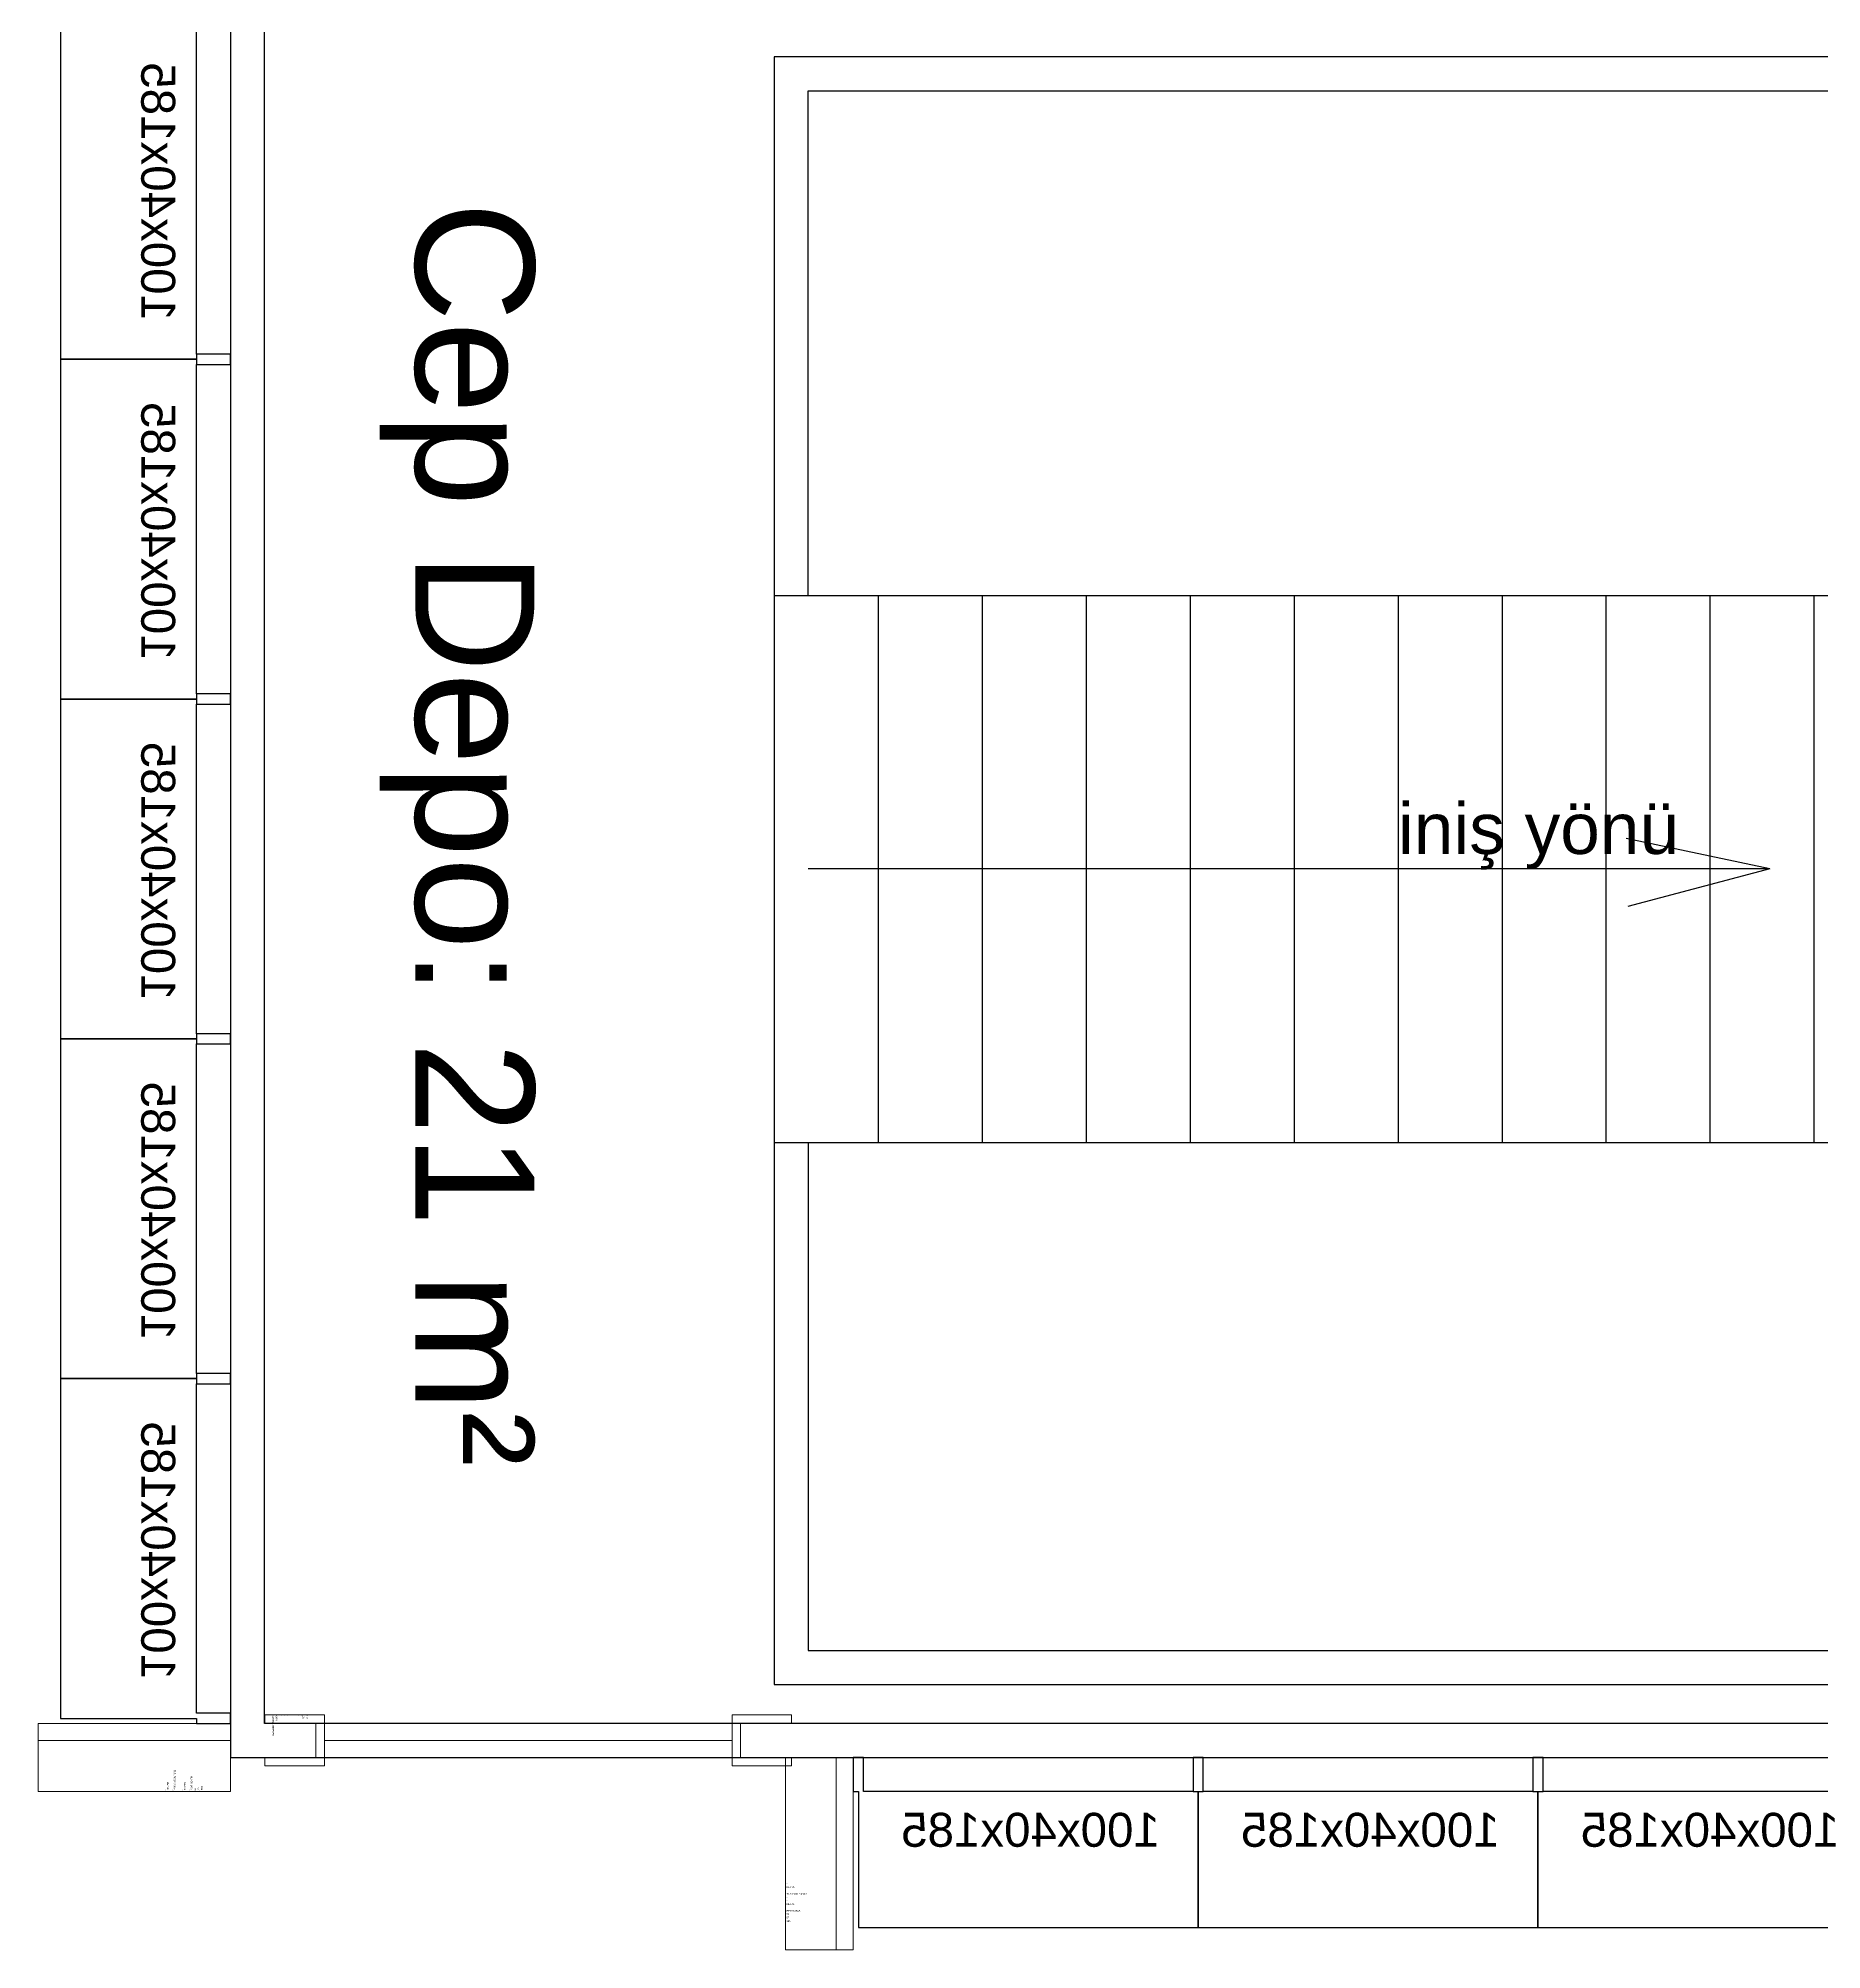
# Model space of a CAD drawing. Extents: x 2698 to 184165, y 3805 to 33846.
# Drawn here: x 164183 to 164708, y 30335 to 30898 of the extents above; entities that cross this region are included whole.
import ezdxf
from ezdxf.enums import TextEntityAlignment as Align

# ---------------------------------------------------------------- set-up
doc = ezdxf.new("R2010")
doc.units = 0
doc.header["$LTSCALE"] = 2
doc.layers.get('0').update_dxf_attribs({"color": 252, "linetype": 'CONTINUOUS'})
doc.layers.add('_MCA-0-MIM', color=252, linetype='CONTINUOUS', lineweight=18)
for name, color, linetype in [('Alçıpan', 252, 'CONTINUOUS'), ('Merdiven & Saft', 252, 'CONTINUOUS'), ('mjet yazı', 252, 'CONTINUOUS'), ('Planogram', 252, 'CONTINUOUS'), ('reyon100', 252, 'CONTINUOUS')]:
    doc.layers.add(name, color=color, linetype=linetype)
doc.styles.add('antet 2', font='arial.ttf')
doc.styles.get("Standard").update_dxf_attribs({"font": 'arial.ttf'})
doc.styles.add('Text Of Place', font='swissl.ttf', dxfattribs={"height": 50})

# ---------------------------------------------------------------- blocks, each defined once
blk = doc.blocks.new('Pvc Sabit Perde')
at = {"elevation": 0}
for points in [[(20379.82, -1049.02), (20364.82, -1049.02), (20364.82, -1051.52), (20382.32, -1051.52), (20382.32, -1036.52), (20364.82, -1036.52), (20364.82, -1039.02), (20379.82, -1039.02)], [(20504.82, -1039.02), (20519.82, -1039.02), (20519.82, -1036.52), (20502.32, -1036.52), (20502.32, -1051.52), (20519.82, -1051.52), (20519.82, -1049.02), (20504.82, -1049.02)]]:
    blk.add_lwpolyline(points, close=True, dxfattribs=at)
blk.add_lwpolyline([(20382.32, -1044.02), (20502.32, -1044.02)], dxfattribs=at)
at = {"layer": 'Planogram'}
for tag, p, height in [('YUKSEKLIK', (20507.19, -1036.52, 0), 0.5), ('UZUNLUK', (20508.19, -1036.52, 0), 0.5), ('DERINLIK', (20509.19, -1036.52, 0), 0.5), ('KULLANIM', (20510.19, -1036.52, 0), 0.5), ('KULLANIM_SEKLI', (20511.19, -1036.52, 0), 0.5), ('YAPI', (20512.19, -1036.52, 0), 0.5), ('KAPAK', (20513.19, -1036.52, 0), 0.5), ('ALT_TANIM', (20514.19, -1036.52, 0), 0.5), ('TANIM', (20515.19, -1036.52, 0), 0.5), ('ALT_TIP', (20516.19, -1036.52, 0), 0.5), ('TIP', (20517.19, -1036.52, 0), 0.5), ('ALAN', (20518.19, -1036.52, 0), 0.5), ('KILITLI', (20519.19, -1036.52, 0), 0.1)]:
    blk.add_attdef(tag, p, '', height=height, rotation=270, dxfattribs=at)
blk = doc.blocks.new('*U153')
at = {"layer": 'reyon100'}
blk.add_lwpolyline([(1.5, 40), (98.5, 40), (98.5, 50), (101.5, 50), (101.5, 40), (100, 40), (100, 0), (0, 0), (0, 40), (-1.5, 40), (-1.5, 50), (1.5, 50)], close=True, dxfattribs=at)
at = {"layer": 'Planogram'}
for tag, p, height in [('ALAN', (0.44, 16.39), 0.5), ('KILITLI', (0.44, 17.39), 0.1), ('ALT_TIP', (0.44, 14.39), 0.5), ('ALT_TANIM', (0.44, 12.39), 0.5), ('TIP', (0.44, 15.39), 0.5), ('TANIM', (0.44, 13.39), 0.5), ('KAPAK', (0.44, 11.39), 0.5), ('YAPI', (0.44, 10.39), 0.5), ('YUKSEKLIK', (0.44, 5.39), 0.5), ('UZUNLUK', (0.44, 6.39), 0.5), ('KULLANIM_SEKLI', (0.44, 9.39), 0.5), ('KULLANIM', (0.44, 8.39), 0.5), ('DERINLIK', (0.44, 7.39), 0.5)]:
    blk.add_attdef(tag, p, '', height=height, dxfattribs=at)
at = {"layer": 'reyon100', "style": 'Text Of Place'}
blk.add_text('100x40x185', height=10, dxfattribs=at).set_placement((49.35, 23.71), align=Align.CENTER)
blk = doc.blocks.new('yan reyon büyük')
for p, q in [((0, 0), (56.6, 0)), ((0, 0), (0, -20)), ((56.6, 0), (56.6, -20)), ((0, -15), (56.6, -15)), ((0, -20), (56.6, -20))]:
    blk.add_line(p, q)
at = {"layer": 'Planogram'}
for tag, p, height in [('YUKSEKLIK', (8.2, -0.34), 0.5), ('UZUNLUK', (9.2, -0.34), 0.5), ('DERINLIK', (10.2, -0.34), 0.5), ('KULLANIM', (11.2, -0.34), 0.5), ('KULLANIM_SEKLI', (12.2, -0.34), 0.5), ('YAPI', (13.2, -0.34), 0.5), ('KAPAK', (14.2, -0.34), 0.5), ('ALT_TANIM', (15.2, -0.34), 0.5), ('TANIM', (16.2, -0.34), 0.5), ('ALT_TIP', (17.2, -0.34), 0.5), ('TIP', (18.2, -0.34), 0.5), ('ALAN', (19.2, -0.34), 0.5), ('KILITLI', (20.2, -0.34), 0.1)]:
    blk.add_attdef(tag, p, '', height=height, rotation=270, dxfattribs=at)
blk = doc.blocks.new('*U155')
at = {"layer": 'reyon100'}
blk.add_lwpolyline([(1.5, 40), (98.5, 40), (98.5, 50), (101.5, 50), (101.5, 40), (100, 40), (100, 0), (0, 0), (0, 40), (-1.5, 40), (-1.5, 50), (1.5, 50)], close=True, dxfattribs=at)
at = {"layer": 'Planogram'}
for tag, p, height in [('ALAN', (0.44, 16.39), 0.5), ('KILITLI', (0.44, 17.39), 0.1), ('ALT_TIP', (0.44, 14.39), 0.5), ('ALT_TANIM', (0.44, 12.39), 0.5), ('TIP', (0.44, 15.39), 0.5), ('TANIM', (0.44, 13.39), 0.5), ('KAPAK', (0.44, 11.39), 0.5), ('YAPI', (0.44, 10.39), 0.5), ('YUKSEKLIK', (0.44, 5.39), 0.5), ('UZUNLUK', (0.44, 6.39), 0.5), ('KULLANIM_SEKLI', (0.44, 9.39), 0.5), ('KULLANIM', (0.44, 8.39), 0.5), ('DERINLIK', (0.44, 7.39), 0.5)]:
    blk.add_attdef(tag, p, '', height=height, dxfattribs=at)
at = {"layer": 'reyon100', "style": 'Text Of Place'}
blk.add_text('100x40x185', height=10, dxfattribs=at).set_placement((49.35, 23.71), align=Align.CENTER)
blk = doc.blocks.new('*U156')
at = {"layer": 'reyon100'}
blk.add_lwpolyline([(1.5, 40), (98.5, 40), (98.5, 50), (101.5, 50), (101.5, 40), (100, 40), (100, 0), (0, 0), (0, 40), (-1.5, 40), (-1.5, 50), (1.5, 50)], close=True, dxfattribs=at)
at = {"layer": 'Planogram'}
for tag, p, height in [('ALAN', (0.44, 16.39), 0.5), ('KILITLI', (0.44, 17.39), 0.1), ('ALT_TIP', (0.44, 14.39), 0.5), ('ALT_TANIM', (0.44, 12.39), 0.5), ('TIP', (0.44, 15.39), 0.5), ('TANIM', (0.44, 13.39), 0.5), ('KAPAK', (0.44, 11.39), 0.5), ('YAPI', (0.44, 10.39), 0.5), ('YUKSEKLIK', (0.44, 5.39), 0.5), ('UZUNLUK', (0.44, 6.39), 0.5), ('KULLANIM_SEKLI', (0.44, 9.39), 0.5), ('KULLANIM', (0.44, 8.39), 0.5), ('DERINLIK', (0.44, 7.39), 0.5)]:
    blk.add_attdef(tag, p, '', height=height, dxfattribs=at)
at = {"layer": 'reyon100', "style": 'Text Of Place'}
blk.add_text('100x40x185', height=10, dxfattribs=at).set_placement((49.35, 23.71), align=Align.CENTER)
blk = doc.blocks.new('ZEMİN KAT')
at = {"layer": 'Alçıpan'}
for points in [[(171825.88, 30914.03), (171665.88, 30914.03), (171665.88, 30392.03), (172645.88, 30392.03), (172655.88, 30392.03), (172655.88, 30904.03), (172655.88, 30914.03)], [(171825.88, 30904.03), (172645.88, 30904.03), (172645.88, 30402.03), (171675.88, 30402.03), (171675.88, 30904.03)]]:
    blk.add_lwpolyline(points, close=True, dxfattribs=at)
at = {"layer": 'Merdiven & Saft'}
for p, q in [((171825.88, 30734.03), (172635.88, 30734.03)), ((171856.48, 30734.03), (171856.48, 30573.03)), ((171887.08, 30734.03), (171887.08, 30573.03)), ((171917.68, 30734.03), (171917.68, 30573.03)), ((171948.28, 30734.03), (171948.28, 30573.03)), ((171978.88, 30734.03), (171978.88, 30573.03)), ((172009.48, 30734.03), (172009.48, 30573.03)), ((172040.08, 30734.03), (172040.08, 30573.03)), ((172070.68, 30734.03), (172070.68, 30573.03)), ((172101.28, 30734.03), (172101.28, 30573.03)), ((172131.88, 30734.03), (172131.88, 30573.03)), ((172118.88, 30653.53), (172076.63, 30662.44)), ((172118.88, 30653.53), (171835.88, 30653.53)), ((172118.88, 30653.53), (172077.14, 30642.46)), ((171825.88, 30573.03), (172635.88, 30573.03))]:
    blk.add_line(p, q, dxfattribs=at)
for points in [[(172635.88, 30734.03), (172635.88, 30892.53), (171825.88, 30892.53), (171825.88, 30734.03)], [(171825.88, 30734.03), (171835.88, 30734.03), (171835.88, 30882.53), (172625.88, 30882.53), (172625.88, 30734.03)], [(171825.88, 30734.03), (171825.88, 30573.03)], [(171825.88, 30573.03), (171825.88, 30413.53), (172635.88, 30413.53), (172635.88, 30573.03)], [(171835.88, 30573.03), (171835.88, 30423.53), (172625.88, 30423.53), (172625.88, 30573.03)]]:
    blk.add_lwpolyline(points, dxfattribs=at)
ref = blk.add_blockref('yan reyon büyük', (171665.88, 30382.03), dxfattribs=dict(rotation=180))
ref.add_attrib('ALAN', '-', (171646.62, 30382.6), dxfattribs={"layer": 'Planogram', "height": 0.5, "rotation": 270})
ref.add_attrib('KILITLI', 'H', (171645.58, 30382.47), dxfattribs={"layer": 'Planogram', "height": 0.1, "rotation": 270})
ref.add_attrib('YUKSEKLIK', '185', (171657.19, 30383.58), dxfattribs={"layer": 'Planogram', "height": 0.5, "rotation": 270})
ref.add_attrib('UZUNLUK', '57', (171656.2, 30383.14), dxfattribs={"layer": 'Planogram', "height": 0.5, "rotation": 270})
ref.add_attrib('DERINLIK', '20', (171655.19, 30383.13), dxfattribs={"layer": 'Planogram', "height": 0.5, "rotation": 270})
ref.add_attrib('KULLANIM', 'REYON BASI', (171654.18, 30386.63), dxfattribs={"layer": 'Planogram', "height": 0.5, "rotation": 270})
ref.add_attrib('KULLANIM_SEKLI', '-', (171653.62, 30382.6), dxfattribs={"layer": 'Planogram', "height": 0.5, "rotation": 270})
ref.add_attrib('YAPI', 'METAL', (171652.18, 30384.73), dxfattribs={"layer": 'Planogram', "height": 0.5, "rotation": 270})
ref.add_attrib('KAPAK', '-', (171651.62, 30382.6), dxfattribs={"layer": 'Planogram', "height": 0.5, "rotation": 270})
ref.add_attrib('ALT_TANIM', '-', (171650.62, 30382.6), dxfattribs={"layer": 'Planogram', "height": 0.5, "rotation": 270})
ref.add_attrib('TANIM', 'TURUNCU YANAK', (171649.18, 30388.4), dxfattribs={"layer": 'Planogram', "height": 0.5, "rotation": 270})
ref.add_attrib('ALT_TIP', '-', (171648.62, 30382.6), dxfattribs={"layer": 'Planogram', "height": 0.5, "rotation": 270})
ref.add_attrib('TIP', 'REYON', (171647.18, 30384.85), dxfattribs={"layer": 'Planogram', "height": 0.5, "rotation": 270})
ref = blk.add_blockref('Pvc Sabit Perde', (192195.83, 31441.05, 0), dxfattribs=dict(xscale=-1))
ref.add_attrib('ALAN', '-', (171677.57, 30404.53), dxfattribs={"layer": 'Planogram', "height": 0.5, "rotation": 270})
ref.add_attrib('KILITLI', 'H', (171676.53, 30404.53), dxfattribs={"layer": 'Planogram', "height": 0.1, "rotation": 270})
ref.add_attrib('YUKSEKLIK', '210', (171688.14, 30404.53), dxfattribs={"layer": 'Planogram', "height": 0.5, "rotation": 270})
ref.add_attrib('UZUNLUK', '120', (171687.14, 30404.53), dxfattribs={"layer": 'Planogram', "height": 0.5, "rotation": 270})
ref.add_attrib('DERINLIK', '-', (171686.57, 30404.53), dxfattribs={"layer": 'Planogram', "height": 0.5, "rotation": 270})
ref.add_attrib('KULLANIM', '-', (171685.57, 30404.53), dxfattribs={"layer": 'Planogram', "height": 0.5, "rotation": 270})
ref.add_attrib('KULLANIM_SEKLI', '-', (171684.57, 30404.53), dxfattribs={"layer": 'Planogram', "height": 0.5, "rotation": 270})
ref.add_attrib('YAPI', '-', (171683.57, 30404.53), dxfattribs={"layer": 'Planogram', "height": 0.5, "rotation": 270})
ref.add_attrib('KAPAK', '-', (171682.57, 30404.53), dxfattribs={"layer": 'Planogram', "height": 0.5, "rotation": 270})
ref.add_attrib('ALT_TANIM', '-', (171681.57, 30404.53), dxfattribs={"layer": 'Planogram', "height": 0.5, "rotation": 270})
ref.add_attrib('TANIM', '-', (171680.57, 30404.53), dxfattribs={"layer": 'Planogram', "height": 0.5, "rotation": 270})
ref.add_attrib('ALT_TIP', 'KAPI', (171679.13, 30404.53), dxfattribs={"layer": 'Planogram', "height": 0.5, "rotation": 270})
ref.add_attrib('TIP', 'KARMA UNITELER', (171678.14, 30404.53), dxfattribs={"layer": 'Planogram', "height": 0.5, "rotation": 270})
at = {"rotation": 90.00000000000001}
blk.add_blockref('yan reyon büyük', (171829.16, 30335.43), dxfattribs=at).add_auto_attribs({'ALAN': '-', 'KILITLI': 'H', 'YUKSEKLIK': '185', 'UZUNLUK': '57', 'DERINLIK': '20', 'KULLANIM': 'REYON BASI', 'KULLANIM_SEKLI': '-', 'YAPI': 'METAL', 'KAPAK': '-', 'ALT_TANIM': '-', 'TANIM': 'TURUNCU YANAK', 'ALT_TIP': '-', 'TIP': 'REYON'})
at = {"layer": 'reyon100', "xscale": -1, "rotation": 270}
for p in [(171615.88, 30803.53), (171615.88, 30703.53), (171615.88, 30603.53), (171615.88, 30503.53), (171615.88, 30403.53)]:
    blk.add_blockref('*U153', p, dxfattribs=at)
at = {"layer": 'reyon100', "xscale": -1}
for name, p in [('*U156', (171950.66, 30342.03)), ('*U155', (172050.66, 30342.03)), ('*U156', (172150.66, 30342.03))]:
    blk.add_blockref(name, p, dxfattribs=at)
for tag, p in [('PLN_ID', (172923.07, 31560.21)), ('FORMAT', (174194.75, 31176.9)), ('UNITE_SAYISI', (174194.95, 31176.65)), ('GRUP', (174195.11, 31176.44)), ('PLANOGRAM_ADI', (174195.28, 31176.24)), ('PLN_ID', (173932.96, 31088.8)), ('FORMAT', (173764.03, 30846.27)), ('UNITE_SAYISI', (173764.22, 30846.03)), ('PLANOGRAM_ADI', (173764.55, 30845.61)), ('GRUP', (173764.39, 30845.81)), ('PLN_ID', (173765.43, 30824.23)), ('PLN_ID', (173999.9, 30002.66)), ('UNITE_SAYISI', (170580.78, 29917.24)), ('FORMAT', (170580.58, 29917.48)), ('GRUP', (170580.94, 29917.03)), ('PLANOGRAM_ADI', (170581.11, 29916.83)), ('PLN_ID', (170581.99, 29895.45)), ('FORMAT', (169488.77, 29510.59)), ('UNITE_SAYISI', (169488.97, 29510.35)), ('GRUP', (169489.13, 29510.13)), ('PLANOGRAM_ADI', (169489.3, 29509.94)), ('PLN_ID', (169490.17, 29488.55)), ('FORMAT', (173143.41, 29324.4)), ('UNITE_SAYISI', (173143.61, 29324.16)), ('GRUP', (173143.77, 29323.95)), ('PLANOGRAM_ADI', (173143.94, 29323.75)), ('PLN_ID', (173144.81, 29302.36))]:
    blk.add_attdef(tag, p, '', height=0.162, rotation=35.4182)
at = {"color": 252}
for tag, p in [('UNITE_SAYISI', (173517.82, 30361.64)), ('FORMAT', (173517.63, 30361.88)), ('GRUP', (173517.99, 30361.43)), ('PLANOGRAM_ADI', (173518.15, 30361.23)), ('PLN_ID', (173519.03, 30339.85)), ('FORMAT', (174014.71, 29571.22)), ('UNITE_SAYISI', (174014.9, 29570.97)), ('GRUP', (174015.07, 29570.76)), ('PLANOGRAM_ADI', (174015.23, 29570.56)), ('PLN_ID', (174016.11, 29549.18))]:
    blk.add_attdef(tag, p, '', height=0.162, rotation=35.4182, dxfattribs=at)
at = {"layer": 'Merdiven & Saft', "insert": (172009.48, 30672.94), "char_height": 15, "attachment_point": 1, "style": 'antet 2'}
blk.add_mtext_dynamic_manual_height_columns('iniş yönü', width=246.8095, gutter_width=75, heights=[0], dxfattribs=at)
at = {"layer": 'mjet yazı', "style": 'Text Of Place'}
blk.add_text('Cep Depo: 21 m²', height=35, rotation=270, dxfattribs=at).set_placement((171720.29, 30663.82), align=Align.CENTER)
at = {"layer": 'Planogram'}
for tag, p, height, rotation in [('YUKSEKLIK', (172905.05, 31699.57), 0.5, 180), ('KULLANIM', (172905.05, 31696.57), 0.5, 180), ('UZUNLUK', (172905.05, 31698.57), 0.5, 180), ('DERINLIK', (172905.05, 31697.57), 0.5, 180), ('YUKSEKLIK', (173410.05, 31699.57), 0.5, 180), ('KULLANIM', (173410.05, 31696.57), 0.5, 180), ('UZUNLUK', (173410.05, 31698.57), 0.5, 180), ('DERINLIK', (173410.05, 31697.57), 0.5, 180), ('KULLANIM_SEKLI', (172905.05, 31695.57), 0.5, 180), ('ALT_TANIM', (172905.05, 31692.57), 0.5, 180), ('ALT_TIP', (172905.05, 31690.57), 0.5, 180), ('KAPAK', (172905.05, 31693.57), 0.5, 180), ('TANIM', (172905.05, 31691.57), 0.5, 180), ('YAPI', (172905.05, 31694.57), 0.5, 180), ('KULLANIM_SEKLI', (173410.05, 31695.57), 0.5, 180), ('ALT_TANIM', (173410.05, 31692.57), 0.5, 180), ('ALT_TIP', (173410.05, 31690.57), 0.5, 180), ('KAPAK', (173410.05, 31693.57), 0.5, 180), ('TANIM', (173410.05, 31691.57), 0.5, 180), ('YAPI', (173410.05, 31694.57), 0.5, 180), ('ALAN', (172905.05, 31688.57), 0.5, 180), ('TIP', (172905.05, 31689.57), 0.5, 180), ('KILITLI', (172905.05, 31687.57), 0.1, 180), ('ALAN', (173410.05, 31688.57), 0.5, 180), ('TIP', (173410.05, 31689.57), 0.5, 180), ('KILITLI', (173410.05, 31687.57), 0.1, 180), ('YUKSEKLIK', (173413.39, 31616), 0.5, 270), ('UZUNLUK', (173414.39, 31616), 0.5, 270), ('DERINLIK', (173415.39, 31616), 0.5, 270), ('KULLANIM', (173416.39, 31616), 0.5, 270), ('KULLANIM_SEKLI', (173417.39, 31616), 0.5, 270), ('YAPI', (173418.39, 31616), 0.5, 270), ('KAPAK', (173419.39, 31616), 0.5, 270), ('ALT_TANIM', (173420.39, 31616), 0.5, 270), ('TANIM', (173421.39, 31616), 0.5, 270), ('ALT_TIP', (173422.39, 31616), 0.5, 270), ('TIP', (173423.39, 31616), 0.5, 270), ('ALAN', (173424.39, 31616), 0.5, 270), ('KILITLI', (173425.39, 31616), 0.1, 270), ('KULLANIM_SEKLI', (173511.98, 31595.42), 0.5, 180), ('YUKSEKLIK', (173511.98, 31599.42), 0.5, 180), ('KULLANIM', (173511.98, 31596.42), 0.5, 180), ('UZUNLUK', (173511.98, 31598.42), 0.5, 180), ('DERINLIK', (173511.98, 31597.42), 0.5, 180), ('KULLANIM_SEKLI', (174141.98, 31595.42), 0.5, 180), ('YUKSEKLIK', (174141.98, 31599.42), 0.5, 180), ('KULLANIM', (174141.98, 31596.42), 0.5, 180), ('UZUNLUK', (174141.98, 31598.42), 0.5, 180), ('DERINLIK', (174141.98, 31597.42), 0.5, 180), ('ALT_TANIM', (173511.98, 31592.42), 0.5, 180), ('ALT_TIP', (173511.98, 31590.42), 0.5, 180), ('KAPAK', (173511.98, 31593.42), 0.5, 180), ('TANIM', (173511.98, 31591.42), 0.5, 180), ('YAPI', (173511.98, 31594.42), 0.5, 180), ('TIP', (173511.98, 31589.42), 0.5, 180), ('ALT_TANIM', (174141.98, 31592.42), 0.5, 180), ('ALT_TIP', (174141.98, 31590.42), 0.5, 180), ('KAPAK', (174141.98, 31593.42), 0.5, 180), ('TANIM', (174141.98, 31591.42), 0.5, 180), ('YAPI', (174141.98, 31594.42), 0.5, 180), ('TIP', (174141.98, 31589.42), 0.5, 180), ('ALAN', (173511.98, 31588.42), 0.5, 180), ('KILITLI', (173511.98, 31587.42), 0.1, 180), ('ALAN', (174141.98, 31588.42), 0.5, 180), ('KILITLI', (174141.98, 31587.42), 0.1, 180), ('YUKSEKLIK', (173413.39, 31517), 0.5, 270), ('UZUNLUK', (173414.39, 31517), 0.5, 270), ('DERINLIK', (173415.39, 31517), 0.5, 270), ('KULLANIM', (173416.39, 31517), 0.5, 270), ('KULLANIM_SEKLI', (173417.39, 31517), 0.5, 270), ('YAPI', (173418.39, 31517), 0.5, 270), ('KAPAK', (173419.39, 31517), 0.5, 270), ('ALT_TANIM', (173420.39, 31517), 0.5, 270), ('TANIM', (173421.39, 31517), 0.5, 270), ('ALT_TIP', (173422.39, 31517), 0.5, 270), ('TIP', (173423.39, 31517), 0.5, 270), ('ALAN', (173424.39, 31517), 0.5, 270), ('KILITLI', (173425.39, 31517), 0.1, 270), ('YUKSEKLIK', (174167.32, 31514.11), 0.5, 270), ('UZUNLUK', (174168.32, 31514.11), 0.5, 270), ('DERINLIK', (174169.32, 31514.11), 0.5, 270), ('KULLANIM', (174170.32, 31514.11), 0.5, 270), ('KULLANIM_SEKLI', (174171.32, 31514.11), 0.5, 270), ('YAPI', (174172.32, 31514.11), 0.5, 270), ('KAPAK', (174173.32, 31514.11), 0.5, 270), ('ALT_TANIM', (174174.32, 31514.11), 0.5, 270), ('TANIM', (174175.32, 31514.11), 0.5, 270), ('ALT_TIP', (174176.32, 31514.11), 0.5, 270), ('TIP', (174177.32, 31514.11), 0.5, 270), ('ALAN', (174178.32, 31514.11), 0.5, 270), ('KILITLI', (174179.32, 31514.11), 0.1, 270), ('ALT_TANIM', (174248.9, 31259.11), 0.5, 90), ('KULLANIM_SEKLI', (174251.9, 31259.11), 0.5, 90), ('YUKSEKLIK', (174255.9, 31259.11), 0.5, 90), ('KILITLI', (174243.9, 31259.11), 0.1, 90), ('ALAN', (174244.9, 31259.11), 0.5, 90), ('TIP', (174245.9, 31259.11), 0.5, 90), ('ALT_TIP', (174246.9, 31259.11), 0.5, 90), ('TANIM', (174247.9, 31259.11), 0.5, 90), ('KAPAK', (174249.9, 31259.11), 0.5, 90), ('YAPI', (174250.9, 31259.11), 0.5, 90), ('KULLANIM', (174252.9, 31259.11), 0.5, 90), ('DERINLIK', (174253.9, 31259.11), 0.5, 90), ('UZUNLUK', (174254.9, 31259.11), 0.5, 90), ('ALT_TIP', (173987.31, 30934.24), 0.5, 90), ('ALT_TANIM', (173989.31, 30934.24), 0.5, 90), ('KAPAK', (173990.31, 30934.24), 0.5, 90), ('KULLANIM_SEKLI', (173992.31, 30934.24), 0.5, 90), ('KULLANIM', (173993.31, 30934.24), 0.5, 90), ('DERINLIK', (173994.31, 30934.24), 0.5, 90), ('UZUNLUK', (173995.31, 30934.24), 0.5, 90), ('YUKSEKLIK', (173996.31, 30934.24), 0.5, 90), ('YUKSEKLIK', (173907.74, 30934.24), 0.5, 270), ('UZUNLUK', (173908.74, 30934.24), 0.5, 270), ('DERINLIK', (173909.74, 30934.24), 0.5, 270), ('KULLANIM', (173910.74, 30934.24), 0.5, 270), ('KULLANIM_SEKLI', (173911.74, 30934.24), 0.5, 270), ('YAPI', (173912.74, 30934.24), 0.5, 270), ('KAPAK', (173913.74, 30934.24), 0.5, 270), ('ALT_TANIM', (173914.74, 30934.24), 0.5, 270), ('TANIM', (173915.74, 30934.24), 0.5, 270), ('ALT_TIP', (173916.74, 30934.24), 0.5, 270), ('TIP', (173917.74, 30934.24), 0.5, 270), ('ALAN', (173918.74, 30934.24), 0.5, 270), ('KILITLI', (173919.74, 30934.24), 0.1, 270), ('KILITLI', (173984.31, 30934.24), 0.1, 90), ('ALAN', (173985.31, 30934.24), 0.5, 90), ('TIP', (173986.31, 30934.24), 0.5, 90), ('TANIM', (173988.31, 30934.24), 0.5, 90), ('YAPI', (173991.31, 30934.24), 0.5, 90), ('YUKSEKLIK', (169421.81, 30001.88), 0.5, 270), ('UZUNLUK', (169422.81, 30001.88), 0.5, 270), ('DERINLIK', (169423.81, 30001.88), 0.5, 270), ('KULLANIM', (169424.81, 30001.88), 0.5, 270), ('KULLANIM_SEKLI', (169425.81, 30001.88), 0.5, 270), ('YAPI', (169426.81, 30001.88), 0.5, 270), ('KAPAK', (169427.81, 30001.88), 0.5, 270), ('ALT_TANIM', (169428.81, 30001.88), 0.5, 270), ('TANIM', (169429.81, 30001.88), 0.5, 270), ('ALT_TIP', (169430.81, 30001.88), 0.5, 270), ('TIP', (169431.81, 30001.88), 0.5, 270), ('ALAN', (169432.81, 30001.88), 0.5, 270), ('KILITLI', (169433.81, 30001.88), 0.1, 270), ('YUKSEKLIK', (169420.38, 29996.88), 0.5, 270), ('UZUNLUK', (169421.38, 29996.88), 0.5, 270), ('DERINLIK', (169422.38, 29996.88), 0.5, 270), ('KULLANIM', (169423.38, 29996.88), 0.5, 270), ('KULLANIM_SEKLI', (169424.38, 29996.88), 0.5, 270), ('YAPI', (169425.38, 29996.88), 0.5, 270), ('KAPAK', (169426.38, 29996.88), 0.5, 270), ('ALT_TANIM', (169427.38, 29996.88), 0.5, 270), ('TANIM', (169428.38, 29996.88), 0.5, 270), ('ALT_TIP', (169429.38, 29996.88), 0.5, 270), ('TIP', (169430.38, 29996.88), 0.5, 270), ('ALAN', (169431.38, 29996.88), 0.5, 270), ('KILITLI', (169432.38, 29996.88), 0.1, 270), ('YUKSEKLIK', (169420.38, 29746.88), 0.5, 270), ('UZUNLUK', (169421.38, 29746.88), 0.5, 270), ('DERINLIK', (169422.38, 29746.88), 0.5, 270), ('KULLANIM', (169423.38, 29746.88), 0.5, 270), ('KULLANIM_SEKLI', (169424.38, 29746.88), 0.5, 270), ('YAPI', (169425.38, 29746.88), 0.5, 270), ('KAPAK', (169426.38, 29746.88), 0.5, 270), ('ALT_TANIM', (169427.38, 29746.88), 0.5, 270), ('TANIM', (169428.38, 29746.88), 0.5, 270), ('ALT_TIP', (169429.38, 29746.88), 0.5, 270), ('TIP', (169430.38, 29746.88), 0.5, 270), ('ALAN', (169431.38, 29746.88), 0.5, 270), ('KILITLI', (169432.38, 29746.88), 0.1, 270), ('YUKSEKLIK', (169421.81, 29496.88), 0.5, 270), ('UZUNLUK', (169422.81, 29496.88), 0.5, 270), ('DERINLIK', (169423.81, 29496.88), 0.5, 270), ('KULLANIM', (169424.81, 29496.88), 0.5, 270), ('KULLANIM_SEKLI', (169425.81, 29496.88), 0.5, 270), ('YAPI', (169426.81, 29496.88), 0.5, 270), ('KAPAK', (169427.81, 29496.88), 0.5, 270), ('ALT_TANIM', (169428.81, 29496.88), 0.5, 270), ('TANIM', (169429.81, 29496.88), 0.5, 270), ('ALT_TIP', (169430.81, 29496.88), 0.5, 270), ('TIP', (169431.81, 29496.88), 0.5, 270), ('ALAN', (169432.81, 29496.88), 0.5, 270), ('KILITLI', (169433.81, 29496.88), 0.1, 270)]:
    blk.add_attdef(tag, p, '', height=height, rotation=rotation, dxfattribs=at)
for tag, p, height in [('KILITLI', (173761.98, 31527.63), 0.1), ('ALAN', (173511.98, 31521.85), 0.5), ('KILITLI', (173511.98, 31522.85), 0.1), ('ALAN', (173761.98, 31526.63), 0.5), ('ALT_TIP', (173761.98, 31524.63), 0.5), ('ALT_TANIM', (173761.98, 31522.63), 0.5), ('TIP', (173761.98, 31525.63), 0.5), ('TANIM', (173761.98, 31523.63), 0.5), ('KAPAK', (173761.98, 31521.63), 0.5), ('ALT_TIP', (173511.98, 31519.85), 0.5), ('ALT_TANIM', (173511.98, 31517.85), 0.5), ('TIP', (173511.98, 31520.85), 0.5), ('TANIM', (173511.98, 31518.85), 0.5), ('YAPI', (173511.98, 31515.85), 0.5), ('KAPAK', (173511.98, 31516.85), 0.5), ('YAPI', (173761.98, 31520.63), 0.5), ('YUKSEKLIK', (173761.98, 31515.63), 0.5), ('UZUNLUK', (173761.98, 31516.63), 0.5), ('KULLANIM_SEKLI', (173761.98, 31519.63), 0.5), ('KULLANIM', (173761.98, 31518.63), 0.5), ('DERINLIK', (173761.98, 31517.63), 0.5), ('YUKSEKLIK', (173511.98, 31510.85), 0.5), ('UZUNLUK', (173511.98, 31511.85), 0.5), ('KULLANIM_SEKLI', (173511.98, 31514.85), 0.5), ('KULLANIM', (173511.98, 31513.85), 0.5), ('DERINLIK', (173511.98, 31512.85), 0.5), ('ALAN', (173279.27, 29266.91), 0.5), ('KILITLI', (173279.27, 29267.91), 0.1), ('TIP', (173279.27, 29265.91), 0.5), ('ALT_TIP', (173279.27, 29264.91), 0.5), ('ALT_TANIM', (173279.27, 29262.91), 0.5), ('TANIM', (173279.27, 29263.91), 0.5), ('YAPI', (173279.27, 29260.91), 0.5), ('KAPAK', (173279.27, 29261.91), 0.5), ('KULLANIM_SEKLI', (173279.27, 29259.91), 0.5), ('YUKSEKLIK', (173279.27, 29255.91), 0.5), ('KULLANIM', (173279.27, 29258.91), 0.5), ('DERINLIK', (173279.27, 29257.91), 0.5), ('UZUNLUK', (173279.27, 29256.91), 0.5)]:
    blk.add_attdef(tag, p, '', height=height, dxfattribs=at)
at = {"layer": 'Planogram', "color": 252}
for tag, p, height in [('ALAN', (173023.25, 31229.96), 0.5), ('KILITLI', (173023.25, 31230.96), 0.1), ('TIP', (173023.25, 31228.96), 0.5), ('ALAN', (173383.38, 31229.96), 0.5), ('KILITLI', (173383.38, 31230.96), 0.1), ('TIP', (173383.38, 31228.96), 0.5), ('ALT_TIP', (173023.25, 31227.96), 0.5), ('ALT_TANIM', (173023.25, 31225.96), 0.5), ('TANIM', (173023.25, 31226.96), 0.5), ('YAPI', (173023.25, 31223.96), 0.5), ('KAPAK', (173023.25, 31224.96), 0.5), ('KULLANIM_SEKLI', (173023.25, 31222.96), 0.5), ('ALT_TIP', (173383.38, 31227.96), 0.5), ('ALT_TANIM', (173383.38, 31225.96), 0.5), ('YAPI', (173383.38, 31223.96), 0.5), ('TANIM', (173383.38, 31226.96), 0.5), ('KAPAK', (173383.38, 31224.96), 0.5), ('KULLANIM_SEKLI', (173383.38, 31222.96), 0.5), ('YUKSEKLIK', (173023.25, 31218.96), 0.5), ('KULLANIM', (173023.25, 31221.96), 0.5), ('DERINLIK', (173023.25, 31220.96), 0.5), ('UZUNLUK', (173023.25, 31219.96), 0.5), ('YUKSEKLIK', (173383.38, 31218.96), 0.5), ('UZUNLUK', (173383.38, 31219.96), 0.5), ('KULLANIM', (173383.38, 31221.96), 0.5), ('DERINLIK', (173383.38, 31220.96), 0.5), ('ALAN', (173023.25, 30403.96), 0.5), ('ALT_TIP', (173023.25, 30401.96), 0.5), ('KILITLI', (173023.25, 30404.96), 0.1), ('TIP', (173023.25, 30402.96), 0.5), ('ALT_TANIM', (173023.25, 30399.96), 0.5), ('TANIM', (173023.25, 30400.96), 0.5), ('YAPI', (173023.25, 30397.96), 0.5), ('KAPAK', (173023.25, 30398.96), 0.5), ('KULLANIM_SEKLI', (173023.25, 30396.96), 0.5), ('KULLANIM', (173023.25, 30395.96), 0.5), ('YUKSEKLIK', (173023.25, 30392.96), 0.5), ('DERINLIK', (173023.25, 30394.96), 0.5), ('UZUNLUK', (173023.25, 30393.96), 0.5), ('ALAN', (173385.25, 30353.96), 0.5), ('ALT_TIP', (173385.25, 30351.96), 0.5), ('KILITLI', (173385.25, 30354.96), 0.1), ('TIP', (173385.25, 30352.96), 0.5), ('TANIM', (173385.25, 30350.96), 0.5), ('ALT_TANIM', (173385.25, 30349.96), 0.5), ('YAPI', (173385.25, 30347.96), 0.5), ('KAPAK', (173385.25, 30348.96), 0.5), ('KULLANIM_SEKLI', (173385.25, 30346.96), 0.5), ('KULLANIM', (173385.25, 30345.96), 0.5), ('YUKSEKLIK', (173385.25, 30342.96), 0.5), ('DERINLIK', (173385.25, 30344.96), 0.5), ('UZUNLUK', (173385.25, 30343.96), 0.5)]:
    blk.add_attdef(tag, p, '', height=height, dxfattribs=at)
for tag, p, height, rotation in [('YUKSEKLIK', (173386.68, 31217.53), 0.5, 270), ('UZUNLUK', (173387.68, 31217.53), 0.5, 270), ('DERINLIK', (173388.68, 31217.53), 0.5, 270), ('KULLANIM', (173389.68, 31217.53), 0.5, 270), ('KULLANIM_SEKLI', (173390.68, 31217.53), 0.5, 270), ('YAPI', (173391.68, 31217.53), 0.5, 270), ('KAPAK', (173392.68, 31217.53), 0.5, 270), ('ALT_TANIM', (173393.68, 31217.53), 0.5, 270), ('TANIM', (173394.68, 31217.53), 0.5, 270), ('ALT_TIP', (173395.68, 31217.53), 0.5, 270), ('TIP', (173396.68, 31217.53), 0.5, 270), ('ALAN', (173397.68, 31217.53), 0.5, 270), ('KILITLI', (173398.68, 31217.53), 0.1, 270), ('KULLANIM_SEKLI', (173103.83, 31032.53), 0.5, 90), ('KULLANIM_SEKLI', (173202.83, 31032.53), 0.5, 90), ('KILITLI', (173095.83, 31032.53), 0.1, 90), ('ALAN', (173096.83, 31032.53), 0.5, 90), ('TIP', (173097.83, 31032.53), 0.5, 90), ('ALT_TIP', (173098.83, 31032.53), 0.5, 90), ('TANIM', (173099.83, 31032.53), 0.5, 90), ('ALT_TANIM', (173100.83, 31032.53), 0.5, 90), ('KAPAK', (173101.83, 31032.53), 0.5, 90), ('YAPI', (173102.83, 31032.53), 0.5, 90), ('KULLANIM', (173104.83, 31032.53), 0.5, 90), ('DERINLIK', (173105.83, 31032.53), 0.5, 90), ('UZUNLUK', (173106.83, 31032.53), 0.5, 90), ('YUKSEKLIK', (173107.83, 31032.53), 0.5, 90), ('KILITLI', (173194.83, 31032.53), 0.1, 90), ('ALAN', (173195.83, 31032.53), 0.5, 90), ('TIP', (173196.83, 31032.53), 0.5, 90), ('ALT_TIP', (173197.83, 31032.53), 0.5, 90), ('TANIM', (173198.83, 31032.53), 0.5, 90), ('ALT_TANIM', (173199.83, 31032.53), 0.5, 90), ('KAPAK', (173200.83, 31032.53), 0.5, 90), ('YAPI', (173201.83, 31032.53), 0.5, 90), ('KULLANIM', (173203.83, 31032.53), 0.5, 90), ('DERINLIK', (173204.83, 31032.53), 0.5, 90), ('UZUNLUK', (173205.83, 31032.53), 0.5, 90), ('YUKSEKLIK', (173206.83, 31032.53), 0.5, 90), ('YUKSEKLIK', (173386.68, 31007.53), 0.5, 270), ('UZUNLUK', (173387.68, 31007.53), 0.5, 270), ('DERINLIK', (173388.68, 31007.53), 0.5, 270), ('KULLANIM', (173389.68, 31007.53), 0.5, 270), ('KULLANIM_SEKLI', (173390.68, 31007.53), 0.5, 270), ('YAPI', (173391.68, 31007.53), 0.5, 270), ('KAPAK', (173392.68, 31007.53), 0.5, 270), ('ALT_TANIM', (173393.68, 31007.53), 0.5, 270), ('TANIM', (173394.68, 31007.53), 0.5, 270), ('ALT_TIP', (173395.68, 31007.53), 0.5, 270), ('TIP', (173396.68, 31007.53), 0.5, 270), ('ALAN', (173397.68, 31007.53), 0.5, 270), ('KILITLI', (173398.68, 31007.53), 0.1, 270), ('KILITLI', (173556.83, 30868.53), 0.1, 90), ('ALAN', (173557.83, 30868.53), 0.5, 90), ('TIP', (173558.83, 30868.53), 0.5, 90), ('ALT_TIP', (173559.83, 30868.53), 0.5, 90), ('TANIM', (173560.83, 30868.53), 0.5, 90), ('ALT_TANIM', (173561.83, 30868.53), 0.5, 90), ('KAPAK', (173562.83, 30868.53), 0.5, 90), ('YAPI', (173563.83, 30868.53), 0.5, 90), ('KULLANIM_SEKLI', (173564.83, 30868.53), 0.5, 90), ('KULLANIM', (173565.83, 30868.53), 0.5, 90), ('DERINLIK', (173566.83, 30868.53), 0.5, 90), ('UZUNLUK', (173567.83, 30868.53), 0.5, 90), ('YUKSEKLIK', (173568.83, 30868.53), 0.5, 90), ('YUKSEKLIK', (173485.68, 30868.53), 0.5, 270), ('UZUNLUK', (173486.68, 30868.53), 0.5, 270), ('DERINLIK', (173487.68, 30868.53), 0.5, 270), ('KULLANIM', (173488.68, 30868.53), 0.5, 270), ('KULLANIM_SEKLI', (173489.68, 30868.53), 0.5, 270), ('YAPI', (173490.68, 30868.53), 0.5, 270), ('KAPAK', (173491.68, 30868.53), 0.5, 270), ('ALT_TANIM', (173492.68, 30868.53), 0.5, 270), ('TANIM', (173493.68, 30868.53), 0.5, 270), ('ALT_TIP', (173494.68, 30868.53), 0.5, 270), ('TIP', (173495.68, 30868.53), 0.5, 270), ('ALAN', (173496.68, 30868.53), 0.5, 270), ('KILITLI', (173497.68, 30868.53), 0.1, 270), ('KULLANIM_SEKLI', (173103.83, 30847.53), 0.5, 90), ('KULLANIM_SEKLI', (173202.83, 30847.53), 0.5, 90), ('KILITLI', (173095.83, 30847.53), 0.1, 90), ('ALAN', (173096.83, 30847.53), 0.5, 90), ('TIP', (173097.83, 30847.53), 0.5, 90), ('ALT_TIP', (173098.83, 30847.53), 0.5, 90), ('TANIM', (173099.83, 30847.53), 0.5, 90), ('ALT_TANIM', (173100.83, 30847.53), 0.5, 90), ('KAPAK', (173101.83, 30847.53), 0.5, 90), ('YAPI', (173102.83, 30847.53), 0.5, 90), ('KULLANIM', (173104.83, 30847.53), 0.5, 90), ('DERINLIK', (173105.83, 30847.53), 0.5, 90), ('UZUNLUK', (173106.83, 30847.53), 0.5, 90), ('YUKSEKLIK', (173107.83, 30847.53), 0.5, 90), ('KILITLI', (173194.83, 30847.53), 0.1, 90), ('ALAN', (173195.83, 30847.53), 0.5, 90), ('TIP', (173196.83, 30847.53), 0.5, 90), ('ALT_TIP', (173197.83, 30847.53), 0.5, 90), ('TANIM', (173198.83, 30847.53), 0.5, 90), ('ALT_TANIM', (173199.83, 30847.53), 0.5, 90), ('KAPAK', (173200.83, 30847.53), 0.5, 90), ('YAPI', (173201.83, 30847.53), 0.5, 90), ('KULLANIM', (173203.83, 30847.53), 0.5, 90), ('DERINLIK', (173204.83, 30847.53), 0.5, 90), ('UZUNLUK', (173205.83, 30847.53), 0.5, 90), ('YUKSEKLIK', (173206.83, 30847.53), 0.5, 90), ('KULLANIM_SEKLI', (173103.83, 30662.53), 0.5, 90), ('KULLANIM_SEKLI', (173202.83, 30662.53), 0.5, 90), ('KILITLI', (173095.83, 30662.53), 0.1, 90), ('ALAN', (173096.83, 30662.53), 0.5, 90), ('TIP', (173097.83, 30662.53), 0.5, 90), ('ALT_TIP', (173098.83, 30662.53), 0.5, 90), ('TANIM', (173099.83, 30662.53), 0.5, 90), ('ALT_TANIM', (173100.83, 30662.53), 0.5, 90), ('KAPAK', (173101.83, 30662.53), 0.5, 90), ('YAPI', (173102.83, 30662.53), 0.5, 90), ('KULLANIM', (173104.83, 30662.53), 0.5, 90), ('DERINLIK', (173105.83, 30662.53), 0.5, 90), ('UZUNLUK', (173106.83, 30662.53), 0.5, 90), ('YUKSEKLIK', (173107.83, 30662.53), 0.5, 90), ('KILITLI', (173194.83, 30662.53), 0.1, 90), ('ALAN', (173195.83, 30662.53), 0.5, 90), ('TIP', (173196.83, 30662.53), 0.5, 90), ('ALT_TIP', (173197.83, 30662.53), 0.5, 90), ('TANIM', (173198.83, 30662.53), 0.5, 90), ('ALT_TANIM', (173199.83, 30662.53), 0.5, 90), ('KAPAK', (173200.83, 30662.53), 0.5, 90), ('YAPI', (173201.83, 30662.53), 0.5, 90), ('KULLANIM', (173203.83, 30662.53), 0.5, 90), ('DERINLIK', (173204.83, 30662.53), 0.5, 90), ('UZUNLUK', (173205.83, 30662.53), 0.5, 90), ('YUKSEKLIK', (173206.83, 30662.53), 0.5, 90), ('YUKSEKLIK', (173485.68, 30658.53), 0.5, 270), ('UZUNLUK', (173486.68, 30658.53), 0.5, 270), ('DERINLIK', (173487.68, 30658.53), 0.5, 270), ('KULLANIM', (173488.68, 30658.53), 0.5, 270), ('KULLANIM_SEKLI', (173489.68, 30658.53), 0.5, 270), ('YAPI', (173490.68, 30658.53), 0.5, 270), ('KAPAK', (173491.68, 30658.53), 0.5, 270), ('ALT_TANIM', (173492.68, 30658.53), 0.5, 270), ('TANIM', (173493.68, 30658.53), 0.5, 270), ('ALT_TIP', (173494.68, 30658.53), 0.5, 270), ('TIP', (173495.68, 30658.53), 0.5, 270), ('ALAN', (173496.68, 30658.53), 0.5, 270), ('KILITLI', (173497.68, 30658.53), 0.1, 270), ('ALT_TANIM', (173462.83, 30612.53), 0.5, 90), ('KULLANIM_SEKLI', (173465.83, 30612.53), 0.5, 90), ('KULLANIM', (173466.83, 30612.53), 0.5, 90), ('UZUNLUK', (173468.83, 30612.53), 0.5, 90), ('YUKSEKLIK', (173469.83, 30612.53), 0.5, 90), ('KILITLI', (173457.83, 30612.53), 0.1, 90), ('ALAN', (173458.83, 30612.53), 0.5, 90), ('TIP', (173459.83, 30612.53), 0.5, 90), ('ALT_TIP', (173460.83, 30612.53), 0.5, 90), ('TANIM', (173461.83, 30612.53), 0.5, 90), ('KAPAK', (173463.83, 30612.53), 0.5, 90), ('YAPI', (173464.83, 30612.53), 0.5, 90), ('DERINLIK', (173467.83, 30612.53), 0.5, 90), ('ALT_TANIM', (173100.83, 30477.53), 0.5, 90), ('KULLANIM_SEKLI', (173103.83, 30477.53), 0.5, 90), ('KULLANIM', (173104.83, 30477.53), 0.5, 90), ('UZUNLUK', (173106.83, 30477.53), 0.5, 90), ('YUKSEKLIK', (173107.83, 30477.53), 0.5, 90), ('ALT_TANIM', (173199.83, 30477.53), 0.5, 90), ('KULLANIM_SEKLI', (173202.83, 30477.53), 0.5, 90), ('KULLANIM', (173203.83, 30477.53), 0.5, 90), ('UZUNLUK', (173205.83, 30477.53), 0.5, 90), ('YUKSEKLIK', (173206.83, 30477.53), 0.5, 90), ('KILITLI', (173095.83, 30477.53), 0.1, 90), ('ALAN', (173096.83, 30477.53), 0.5, 90), ('TIP', (173097.83, 30477.53), 0.5, 90), ('ALT_TIP', (173098.83, 30477.53), 0.5, 90), ('TANIM', (173099.83, 30477.53), 0.5, 90), ('KAPAK', (173101.83, 30477.53), 0.5, 90), ('YAPI', (173102.83, 30477.53), 0.5, 90), ('DERINLIK', (173105.83, 30477.53), 0.5, 90), ('KILITLI', (173194.83, 30477.53), 0.1, 90), ('ALAN', (173195.83, 30477.53), 0.5, 90), ('TIP', (173196.83, 30477.53), 0.5, 90), ('ALT_TIP', (173197.83, 30477.53), 0.5, 90), ('TANIM', (173198.83, 30477.53), 0.5, 90), ('KAPAK', (173200.83, 30477.53), 0.5, 90), ('YAPI', (173201.83, 30477.53), 0.5, 90), ('DERINLIK', (173204.83, 30477.53), 0.5, 90), ('ALT_TIP', (173460.83, 30427.53), 0.5, 90), ('ALT_TANIM', (173462.83, 30427.53), 0.5, 90), ('KULLANIM_SEKLI', (173465.83, 30427.53), 0.5, 90), ('KULLANIM', (173466.83, 30427.53), 0.5, 90), ('DERINLIK', (173467.83, 30427.53), 0.5, 90), ('UZUNLUK', (173468.83, 30427.53), 0.5, 90), ('YUKSEKLIK', (173469.83, 30427.53), 0.5, 90), ('KILITLI', (173457.83, 30427.53), 0.1, 90), ('ALAN', (173458.83, 30427.53), 0.5, 90), ('TIP', (173459.83, 30427.53), 0.5, 90), ('TANIM', (173461.83, 30427.53), 0.5, 90), ('KAPAK', (173463.83, 30427.53), 0.5, 90), ('YAPI', (173464.83, 30427.53), 0.5, 90), ('YUKSEKLIK', (173408.09, 29970.54), 0.5, 270), ('UZUNLUK', (173409.09, 29970.54), 0.5, 270), ('DERINLIK', (173410.09, 29970.54), 0.5, 270), ('KULLANIM', (173411.09, 29970.54), 0.5, 270), ('KULLANIM_SEKLI', (173412.09, 29970.54), 0.5, 270), ('YAPI', (173413.09, 29970.54), 0.5, 270), ('KAPAK', (173414.09, 29970.54), 0.5, 270), ('ALT_TANIM', (173415.09, 29970.54), 0.5, 270), ('TANIM', (173416.09, 29970.54), 0.5, 270), ('ALT_TIP', (173417.09, 29970.54), 0.5, 270), ('TIP', (173418.09, 29970.54), 0.5, 270), ('ALAN', (173419.09, 29970.54), 0.5, 270), ('KILITLI', (173420.09, 29970.54), 0.1, 270), ('YUKSEKLIK', (173494.09, 29970.54), 0.5, 270), ('UZUNLUK', (173495.09, 29970.54), 0.5, 270), ('DERINLIK', (173496.09, 29970.54), 0.5, 270), ('KULLANIM', (173497.09, 29970.54), 0.5, 270), ('KULLANIM_SEKLI', (173498.09, 29970.54), 0.5, 270), ('YAPI', (173499.09, 29970.54), 0.5, 270), ('KAPAK', (173500.09, 29970.54), 0.5, 270), ('ALT_TANIM', (173501.09, 29970.54), 0.5, 270), ('TANIM', (173502.09, 29970.54), 0.5, 270), ('ALT_TIP', (173503.09, 29970.54), 0.5, 270), ('TIP', (173504.09, 29970.54), 0.5, 270), ('ALAN', (173505.09, 29970.54), 0.5, 270), ('KILITLI', (173506.09, 29970.54), 0.1, 270), ('ALAN', (174057.45, 29449.65), 0.5, 90), ('ALT_TIP', (174059.45, 29449.65), 0.5, 90), ('TANIM', (174060.45, 29449.65), 0.5, 90), ('ALT_TANIM', (174061.45, 29449.65), 0.5, 90), ('KAPAK', (174062.45, 29449.65), 0.5, 90), ('KULLANIM_SEKLI', (174064.45, 29449.65), 0.5, 90), ('KULLANIM', (174065.45, 29449.65), 0.5, 90), ('DERINLIK', (174066.45, 29449.65), 0.5, 90), ('UZUNLUK', (174067.45, 29449.65), 0.5, 90), ('YUKSEKLIK', (174068.45, 29449.65), 0.5, 90), ('KILITLI', (174056.45, 29449.65), 0.1, 90), ('TIP', (174058.45, 29449.65), 0.5, 90), ('YAPI', (174063.45, 29449.65), 0.5, 90)]:
    blk.add_attdef(tag, p, '', height=height, rotation=rotation, dxfattribs=at)

msp = doc.modelspace()

# ---------------------------------------------------------------- block references
at = {"layer": '_MCA-0-MIM'}
msp.add_blockref('ZEMİN KAT', (-7426.56, 0), dxfattribs=at)

doc.saveas('drawing.dxf')
